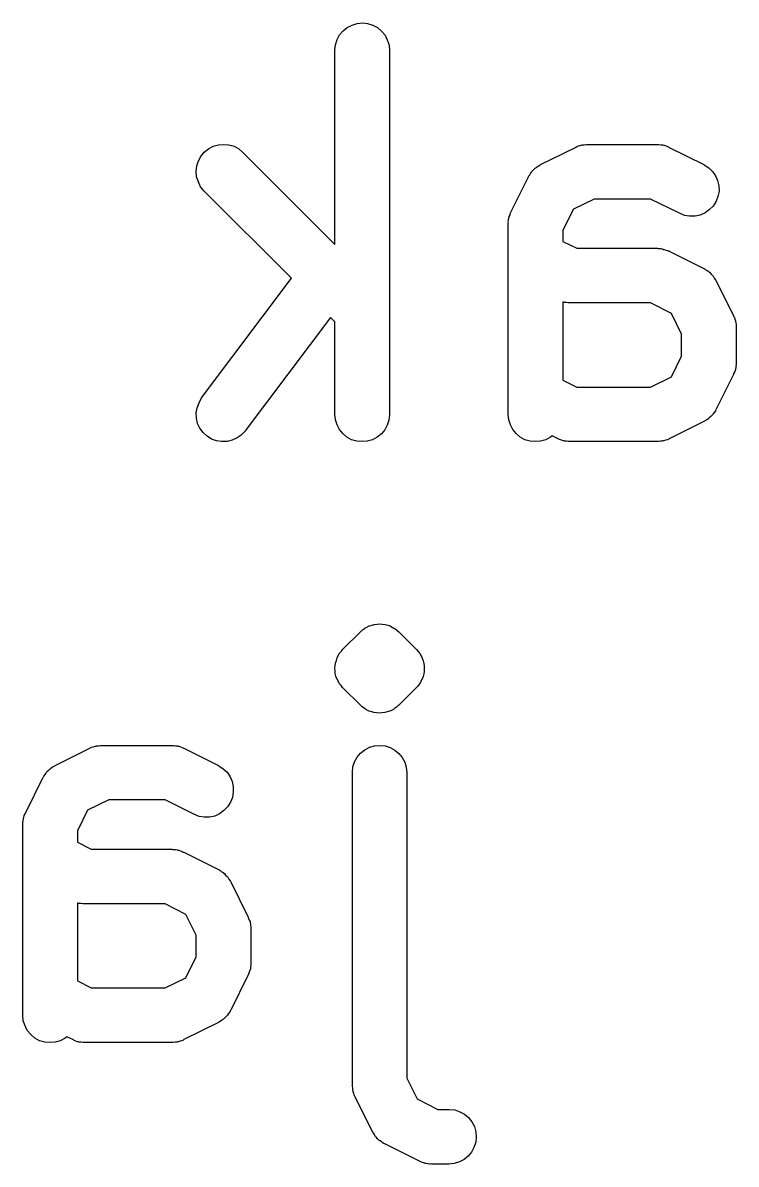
# Model space of a CAD drawing. Extents: x 131.5 to 184.4, y -145.8 to -137.7.
# Drawn here: x 147.796 to 149.755, y -145.801 to -142.667 of the extents above; entities that cross this region are included whole.
import ezdxf

# ---------------------------------------------------------------- set-up
doc = ezdxf.new("R2010")
doc.units = 0
doc.layers.add('BLACK', color=7, linetype='CONTINUOUS')

msp = doc.modelspace()

# ---------------------------------------------------------------- linework, layer by layer
at = {"layer": 'BLACK', "linetype": 'CONTINUOUS'}
for p, q in [((148.666, -142.7), (148.676, -142.689)), ((148.676, -142.689), (148.687, -142.68)), ((148.687, -142.68), (148.7, -142.673)), ((148.7, -142.673), (148.714, -142.669)), ((148.714, -142.669), (148.729, -142.667)), ((148.729, -142.667), (148.743, -142.669)), ((148.743, -142.669), (148.757, -142.673)), ((148.757, -142.673), (148.77, -142.68)), ((148.77, -142.68), (148.781, -142.69)), ((148.781, -142.69), (148.791, -142.701)), ((148.655, -142.727), (148.659, -142.713)), ((148.659, -142.713), (148.666, -142.7)), ((148.791, -142.701), (148.797, -142.714)), ((148.797, -142.714), (148.802, -142.728)), ((148.653, -142.741), (148.655, -142.727)), ((148.653, -142.742), (148.653, -142.741)), ((148.653, -143.276), (148.653, -142.742)), ((148.802, -142.728), (148.803, -142.742)), ((148.803, -142.742), (148.803, -143.742)), ((148.319, -143.006), (148.333, -143.002)), ((148.333, -143.002), (148.347, -143.001)), ((148.347, -143.001), (148.362, -143.002)), ((148.362, -143.002), (148.376, -143.006)), ((149.323, -143.005), (149.328, -143.003)), ((149.328, -143.003), (149.33, -143.003)), ((149.33, -143.003), (149.333, -143.002)), ((149.333, -143.002), (149.338, -143.002)), ((149.338, -143.002), (149.343, -143.001)), ((149.343, -143.001), (149.345, -143.001)), ((149.345, -143.001), (149.347, -143.001)), ((149.347, -143.001), (149.538, -143.001)), ((149.538, -143.001), (149.539, -143.001)), ((149.539, -143.001), (149.541, -143.001)), ((149.541, -143.001), (149.543, -143.001)), ((149.543, -143.001), (149.548, -143.002)), ((149.548, -143.002), (149.553, -143.002)), ((149.553, -143.002), (149.555, -143.003)), ((149.555, -143.003), (149.557, -143.003)), ((149.557, -143.003), (149.562, -143.005)), ((148.278, -143.046), (148.285, -143.034)), ((148.285, -143.034), (148.294, -143.022)), ((148.294, -143.022), (148.306, -143.013)), ((148.306, -143.013), (148.319, -143.006)), ((148.376, -143.006), (148.389, -143.013)), ((148.389, -143.013), (148.4, -143.023)), ((148.4, -143.023), (148.653, -143.276)), ((149.218, -143.056), (149.314, -143.009)), ((149.314, -143.009), (149.315, -143.008)), ((149.315, -143.008), (149.317, -143.007)), ((149.317, -143.007), (149.319, -143.006)), ((149.319, -143.006), (149.323, -143.005)), ((149.562, -143.005), (149.567, -143.007)), ((149.567, -143.007), (149.569, -143.008)), ((149.569, -143.008), (149.571, -143.009)), ((149.571, -143.009), (149.666, -143.056)), ((148.272, -143.075), (148.274, -143.06)), ((148.274, -143.06), (148.278, -143.046)), ((149.199, -143.07), (149.203, -143.066)), ((149.203, -143.066), (149.205, -143.065)), ((149.205, -143.065), (149.206, -143.064)), ((149.206, -143.064), (149.211, -143.061)), ((149.211, -143.061), (149.216, -143.058)), ((149.216, -143.058), (149.217, -143.057)), ((149.217, -143.057), (149.218, -143.056)), ((149.666, -143.056), (149.667, -143.057)), ((149.667, -143.057), (149.68, -143.065)), ((149.68, -143.065), (149.69, -143.075)), ((148.273, -143.09), (148.272, -143.075)), ((148.278, -143.104), (148.273, -143.09)), ((149.137, -143.185), (149.185, -143.09)), ((149.185, -143.089), (149.186, -143.087)), ((149.185, -143.09), (149.185, -143.089)), ((149.186, -143.087), (149.187, -143.086)), ((149.187, -143.086), (149.19, -143.081)), ((149.19, -143.081), (149.193, -143.077)), ((149.193, -143.077), (149.194, -143.075)), ((149.194, -143.075), (149.195, -143.074)), ((149.195, -143.074), (149.199, -143.07)), ((149.69, -143.075), (149.698, -143.087)), ((149.698, -143.087), (149.704, -143.1)), ((148.284, -143.117), (148.278, -143.104)), ((148.293, -143.128), (148.284, -143.117)), ((148.294, -143.129), (148.293, -143.128)), ((148.534, -143.368), (148.294, -143.129)), ((149.704, -143.1), (149.707, -143.115)), ((149.708, -143.129), (149.705, -143.144)), ((149.707, -143.115), (149.708, -143.129)), ((149.365, -143.151), (149.308, -143.179)), ((149.52, -143.151), (149.365, -143.151)), ((149.599, -143.19), (149.52, -143.151)), ((149.7, -143.157), (149.692, -143.17)), ((149.705, -143.144), (149.7, -143.157)), ((149.134, -143.194), (149.135, -143.189)), ((149.135, -143.189), (149.136, -143.187)), ((149.136, -143.187), (149.137, -143.185)), ((149.308, -143.179), (149.279, -143.236)), ((149.613, -143.196), (149.599, -143.19)), ((149.67, -143.189), (149.656, -143.195)), ((149.682, -143.18), (149.67, -143.189)), ((149.692, -143.17), (149.682, -143.18)), ((149.129, -143.213), (149.13, -143.208)), ((149.13, -143.215), (149.129, -143.213)), ((149.129, -143.218), (149.13, -143.215)), ((149.129, -143.219), (149.129, -143.218)), ((149.129, -143.742), (149.129, -143.219)), ((149.13, -143.208), (149.131, -143.203)), ((149.131, -143.203), (149.132, -143.201)), ((149.132, -143.199), (149.134, -143.194)), ((149.132, -143.201), (149.132, -143.199)), ((149.627, -143.198), (149.613, -143.196)), ((149.642, -143.198), (149.627, -143.198)), ((149.656, -143.195), (149.642, -143.198)), ((149.279, -143.236), (149.279, -143.267)), ((149.279, -143.267), (149.317, -143.286)), ((149.317, -143.286), (149.538, -143.286)), ((149.538, -143.286), (149.539, -143.286)), ((149.539, -143.286), (149.541, -143.287)), ((149.541, -143.287), (149.543, -143.287)), ((149.543, -143.287), (149.548, -143.287)), ((149.548, -143.287), (149.553, -143.288)), ((149.553, -143.288), (149.555, -143.289)), ((149.555, -143.289), (149.557, -143.289)), ((149.557, -143.289), (149.562, -143.291)), ((149.562, -143.291), (149.567, -143.292)), ((149.567, -143.292), (149.569, -143.294)), ((149.569, -143.294), (149.571, -143.294)), ((149.571, -143.294), (149.666, -143.342)), ((149.666, -143.342), (149.667, -143.342)), ((149.667, -143.342), (149.669, -143.343)), ((149.669, -143.343), (149.67, -143.344)), ((149.67, -143.344), (149.675, -143.347)), ((149.675, -143.347), (149.68, -143.35)), ((148.287, -143.697), (148.534, -143.368)), ((149.68, -143.35), (149.681, -143.352)), ((149.681, -143.352), (149.682, -143.352)), ((149.682, -143.352), (149.686, -143.357)), ((149.686, -143.357), (149.69, -143.361)), ((149.69, -143.361), (149.691, -143.362)), ((149.691, -143.362), (149.692, -143.363)), ((149.692, -143.363), (149.695, -143.368)), ((149.695, -143.368), (149.698, -143.373)), ((149.698, -143.373), (149.699, -143.374)), ((149.699, -143.374), (149.7, -143.376)), ((149.7, -143.376), (149.748, -143.471)), ((149.28, -143.434), (149.279, -143.434)), ((149.279, -143.434), (149.279, -143.648)), ((149.282, -143.434), (149.28, -143.434)), ((149.284, -143.435), (149.282, -143.434)), ((149.289, -143.435), (149.284, -143.435)), ((149.294, -143.436), (149.289, -143.435)), ((149.296, -143.436), (149.294, -143.436)), ((149.298, -143.436), (149.296, -143.436)), ((149.3, -143.436), (149.298, -143.436)), ((149.52, -143.436), (149.3, -143.436)), ((149.577, -143.465), (149.52, -143.436)), ((149.605, -143.522), (149.577, -143.465)), ((149.748, -143.471), (149.748, -143.472)), ((149.748, -143.472), (149.749, -143.474)), ((149.749, -143.474), (149.75, -143.476)), ((148.641, -143.476), (148.407, -143.787)), ((148.653, -143.488), (148.641, -143.476)), ((148.653, -143.742), (148.653, -143.488)), ((149.75, -143.476), (149.751, -143.481)), ((149.751, -143.481), (149.753, -143.485)), ((149.753, -143.485), (149.753, -143.488)), ((149.753, -143.488), (149.754, -143.49)), ((149.754, -143.49), (149.755, -143.495)), ((149.755, -143.495), (149.755, -143.5)), ((149.755, -143.5), (149.755, -143.502)), ((149.755, -143.502), (149.755, -143.504)), ((149.755, -143.504), (149.755, -143.6)), ((149.605, -143.582), (149.605, -143.522)), ((149.577, -143.639), (149.605, -143.582)), ((149.749, -143.629), (149.748, -143.631)), ((149.748, -143.631), (149.748, -143.633)), ((149.751, -143.624), (149.749, -143.629)), ((149.753, -143.619), (149.751, -143.624)), ((149.754, -143.615), (149.753, -143.617)), ((149.753, -143.617), (149.753, -143.619)), ((149.755, -143.605), (149.754, -143.61)), ((149.754, -143.61), (149.754, -143.615)), ((149.755, -143.6), (149.755, -143.601)), ((149.755, -143.601), (149.755, -143.603)), ((149.755, -143.603), (149.755, -143.605)), ((149.279, -143.648), (149.317, -143.667)), ((149.52, -143.667), (149.577, -143.639)), ((149.748, -143.633), (149.7, -143.728)), ((149.317, -143.667), (149.52, -143.667)), ((148.272, -143.738), (148.275, -143.724)), ((148.275, -143.724), (148.28, -143.71)), ((148.28, -143.71), (148.287, -143.697)), ((148.273, -143.753), (148.272, -143.738)), ((148.276, -143.767), (148.273, -143.753)), ((148.655, -143.757), (148.653, -143.742)), ((148.803, -143.743), (148.801, -143.758)), ((148.803, -143.742), (148.803, -143.743)), ((149.131, -143.757), (149.129, -143.742)), ((149.679, -143.754), (149.674, -143.757)), ((149.68, -143.753), (149.679, -143.754)), ((149.681, -143.752), (149.68, -143.753)), ((149.685, -143.748), (149.681, -143.752)), ((149.689, -143.744), (149.685, -143.748)), ((149.69, -143.743), (149.689, -143.744)), ((149.691, -143.742), (149.69, -143.743)), ((149.695, -143.737), (149.691, -143.742)), ((149.698, -143.732), (149.695, -143.737)), ((149.699, -143.731), (149.698, -143.732)), ((149.7, -143.728), (149.699, -143.729)), ((149.699, -143.729), (149.699, -143.731)), ((148.282, -143.78), (148.276, -143.767)), ((148.291, -143.792), (148.282, -143.78)), ((148.407, -143.787), (148.407, -143.788)), ((148.659, -143.771), (148.655, -143.757)), ((148.666, -143.784), (148.659, -143.771)), ((148.675, -143.795), (148.666, -143.784)), ((148.79, -143.785), (148.781, -143.796)), ((148.797, -143.772), (148.79, -143.785)), ((148.801, -143.758), (148.797, -143.772)), ((149.135, -143.771), (149.131, -143.757)), ((149.142, -143.784), (149.135, -143.771)), ((149.151, -143.795), (149.142, -143.784)), ((149.666, -143.762), (149.571, -143.809)), ((149.668, -143.761), (149.666, -143.762)), ((149.669, -143.76), (149.668, -143.761)), ((149.674, -143.757), (149.669, -143.76)), ((148.302, -143.802), (148.291, -143.792)), ((148.314, -143.81), (148.302, -143.802)), ((148.328, -143.815), (148.314, -143.81)), ((148.342, -143.817), (148.328, -143.815)), ((148.357, -143.817), (148.342, -143.817)), ((148.371, -143.813), (148.357, -143.817)), ((148.385, -143.807), (148.371, -143.813)), ((148.396, -143.799), (148.385, -143.807)), ((148.407, -143.788), (148.396, -143.799)), ((148.686, -143.805), (148.675, -143.795)), ((148.699, -143.812), (148.686, -143.805)), ((148.713, -143.816), (148.699, -143.812)), ((148.728, -143.817), (148.713, -143.816)), ((148.742, -143.816), (148.728, -143.817)), ((148.756, -143.812), (148.742, -143.816)), ((148.769, -143.805), (148.756, -143.812)), ((148.781, -143.796), (148.769, -143.805)), ((149.162, -143.805), (149.151, -143.795)), ((149.175, -143.812), (149.162, -143.805)), ((149.189, -143.816), (149.175, -143.812)), ((149.204, -143.817), (149.189, -143.816)), ((149.218, -143.816), (149.204, -143.817)), ((149.232, -143.812), (149.218, -143.816)), ((149.245, -143.805), (149.232, -143.812)), ((149.25, -143.801), (149.245, -143.805)), ((149.266, -143.809), (149.25, -143.801)), ((149.268, -143.81), (149.266, -143.809)), ((149.27, -143.811), (149.268, -143.81)), ((149.275, -143.813), (149.27, -143.811)), ((149.28, -143.815), (149.275, -143.813)), ((149.282, -143.815), (149.28, -143.815)), ((149.284, -143.816), (149.282, -143.815)), ((149.289, -143.816), (149.284, -143.816)), ((149.294, -143.817), (149.289, -143.816)), ((149.296, -143.817), (149.294, -143.817)), ((149.298, -143.817), (149.296, -143.817)), ((149.3, -143.817), (149.298, -143.817)), ((149.538, -143.817), (149.3, -143.817)), ((149.54, -143.817), (149.538, -143.817)), ((149.542, -143.817), (149.54, -143.817)), ((149.547, -143.816), (149.542, -143.817)), ((149.552, -143.816), (149.547, -143.816)), ((149.554, -143.815), (149.552, -143.816)), ((149.556, -143.815), (149.554, -143.815)), ((149.561, -143.813), (149.556, -143.815)), ((149.566, -143.812), (149.561, -143.813)), ((149.568, -143.811), (149.566, -143.812)), ((149.57, -143.81), (149.568, -143.811)), ((149.571, -143.809), (149.57, -143.81)), ((148.755, -144.321), (148.761, -144.319)), ((148.761, -144.319), (148.762, -144.319)), ((148.762, -144.319), (148.769, -144.318)), ((148.762, -144.319), (148.762, -144.319)), ((148.762, -144.319), (148.762, -144.319)), ((148.762, -144.319), (148.762, -144.319)), ((148.769, -144.318), (148.776, -144.317)), ((148.776, -144.317), (148.776, -144.317)), ((148.776, -144.317), (148.776, -144.317)), ((148.776, -144.317), (148.776, -144.317)), ((148.776, -144.317), (148.783, -144.318)), ((148.776, -144.317), (148.776, -144.317)), ((148.783, -144.318), (148.791, -144.319)), ((148.791, -144.319), (148.791, -144.319)), ((148.791, -144.319), (148.791, -144.319)), ((148.791, -144.319), (148.791, -144.319)), ((148.791, -144.319), (148.791, -144.319)), ((148.791, -144.319), (148.798, -144.321)), ((148.675, -144.387), (148.723, -144.339)), ((148.723, -144.339), (148.729, -144.334)), ((148.723, -144.339), (148.723, -144.339)), ((148.723, -144.339), (148.723, -144.339)), ((148.723, -144.339), (148.723, -144.339)), ((148.723, -144.339), (148.723, -144.339)), ((148.723, -144.339), (148.723, -144.339)), ((148.723, -144.339), (148.723, -144.339)), ((148.723, -144.339), (148.723, -144.339)), ((148.729, -144.334), (148.734, -144.33)), ((148.734, -144.33), (148.735, -144.33)), ((148.735, -144.329), (148.741, -144.326)), ((148.735, -144.33), (148.735, -144.329)), ((148.735, -144.33), (148.735, -144.33)), ((148.735, -144.33), (148.735, -144.33)), ((148.741, -144.326), (148.747, -144.323)), ((148.747, -144.323), (148.748, -144.323)), ((148.748, -144.323), (148.755, -144.321)), ((148.748, -144.323), (148.748, -144.323)), ((148.748, -144.323), (148.748, -144.323)), ((148.748, -144.323), (148.748, -144.323)), ((148.798, -144.321), (148.805, -144.323)), ((148.805, -144.323), (148.805, -144.323)), ((148.805, -144.323), (148.805, -144.323)), ((148.805, -144.323), (148.805, -144.323)), ((148.805, -144.323), (148.805, -144.323)), ((148.805, -144.323), (148.811, -144.327)), ((148.811, -144.327), (148.817, -144.33)), ((148.817, -144.33), (148.818, -144.33)), ((148.818, -144.33), (148.818, -144.33)), ((148.818, -144.33), (148.818, -144.33)), ((148.818, -144.33), (148.818, -144.33)), ((148.818, -144.33), (148.823, -144.335)), ((148.823, -144.335), (148.829, -144.339)), ((148.829, -144.339), (148.876, -144.387)), ((148.657, -144.418), (148.659, -144.411)), ((148.659, -144.411), (148.662, -144.404)), ((148.659, -144.411), (148.659, -144.411)), ((148.659, -144.411), (148.659, -144.411)), ((148.662, -144.404), (148.666, -144.398)), ((148.666, -144.398), (148.671, -144.392)), ((148.666, -144.398), (148.666, -144.398)), ((148.666, -144.398), (148.666, -144.398)), ((148.671, -144.392), (148.675, -144.387)), ((148.876, -144.387), (148.877, -144.387)), ((148.877, -144.387), (148.877, -144.387)), ((148.877, -144.387), (148.877, -144.387)), ((148.877, -144.387), (148.877, -144.388)), ((148.877, -144.388), (148.882, -144.393)), ((148.882, -144.393), (148.886, -144.399)), ((148.886, -144.399), (148.886, -144.399)), ((148.886, -144.399), (148.886, -144.399)), ((148.886, -144.399), (148.89, -144.405)), ((148.89, -144.405), (148.893, -144.412)), ((148.893, -144.412), (148.893, -144.412)), ((148.893, -144.412), (148.893, -144.412)), ((148.893, -144.412), (148.895, -144.419)), ((148.653, -144.439), (148.654, -144.432)), ((148.653, -144.44), (148.653, -144.439)), ((148.653, -144.439), (148.653, -144.439)), ((148.654, -144.447), (148.653, -144.44)), ((148.654, -144.432), (148.655, -144.425)), ((148.655, -144.425), (148.657, -144.418)), ((148.655, -144.425), (148.655, -144.425)), ((148.655, -144.425), (148.655, -144.425)), ((148.895, -144.419), (148.897, -144.426)), ((148.897, -144.426), (148.897, -144.426)), ((148.897, -144.426), (148.897, -144.426)), ((148.897, -144.426), (148.898, -144.433)), ((148.898, -144.433), (148.898, -144.44)), ((148.898, -144.44), (148.898, -144.441)), ((148.898, -144.441), (148.898, -144.441)), ((148.898, -144.441), (148.898, -144.448)), ((148.654, -144.454), (148.654, -144.447)), ((148.656, -144.461), (148.654, -144.454)), ((148.654, -144.454), (148.654, -144.454)), ((148.654, -144.454), (148.654, -144.454)), ((148.658, -144.468), (148.656, -144.461)), ((148.659, -144.468), (148.658, -144.468)), ((148.662, -144.475), (148.659, -144.468)), ((148.659, -144.468), (148.659, -144.468)), ((148.665, -144.481), (148.662, -144.475)), ((148.889, -144.476), (148.886, -144.482)), ((148.892, -144.469), (148.889, -144.476)), ((148.893, -144.469), (148.892, -144.469)), ((148.892, -144.469), (148.892, -144.469)), ((148.895, -144.462), (148.893, -144.469)), ((148.897, -144.455), (148.895, -144.462)), ((148.898, -144.448), (148.897, -144.455)), ((148.897, -144.455), (148.897, -144.455)), ((148.897, -144.455), (148.897, -144.455)), ((148.67, -144.487), (148.665, -144.481)), ((148.665, -144.481), (148.665, -144.481)), ((148.665, -144.481), (148.665, -144.481)), ((148.674, -144.492), (148.67, -144.487)), ((148.675, -144.493), (148.674, -144.492)), ((148.723, -144.541), (148.675, -144.493)), ((148.675, -144.493), (148.675, -144.493)), ((148.675, -144.493), (148.675, -144.493)), ((148.675, -144.493), (148.675, -144.493)), ((148.876, -144.493), (148.829, -144.541)), ((148.881, -144.488), (148.876, -144.493)), ((148.885, -144.482), (148.881, -144.488)), ((148.886, -144.482), (148.885, -144.482)), ((148.885, -144.482), (148.885, -144.482)), ((148.728, -144.545), (148.723, -144.541)), ((148.734, -144.55), (148.728, -144.545)), ((148.74, -144.553), (148.734, -144.55)), ((148.734, -144.55), (148.734, -144.55)), ((148.734, -144.55), (148.734, -144.55)), ((148.734, -144.55), (148.734, -144.55)), ((148.734, -144.55), (148.734, -144.55)), ((148.746, -144.557), (148.74, -144.553)), ((148.747, -144.557), (148.746, -144.557)), ((148.754, -144.559), (148.747, -144.557)), ((148.747, -144.557), (148.747, -144.557)), ((148.747, -144.557), (148.747, -144.557)), ((148.747, -144.557), (148.747, -144.557)), ((148.76, -144.561), (148.754, -144.559)), ((148.761, -144.561), (148.76, -144.561)), ((148.768, -144.562), (148.761, -144.561)), ((148.761, -144.561), (148.761, -144.561)), ((148.761, -144.561), (148.761, -144.561)), ((148.761, -144.561), (148.761, -144.561)), ((148.775, -144.563), (148.768, -144.562)), ((148.782, -144.562), (148.775, -144.563)), ((148.775, -144.563), (148.775, -144.563)), ((148.775, -144.563), (148.775, -144.563)), ((148.775, -144.563), (148.775, -144.563)), ((148.775, -144.563), (148.775, -144.563)), ((148.79, -144.561), (148.782, -144.562)), ((148.797, -144.559), (148.79, -144.561)), ((148.79, -144.561), (148.79, -144.561)), ((148.79, -144.561), (148.79, -144.561)), ((148.79, -144.561), (148.79, -144.561)), ((148.79, -144.561), (148.79, -144.561)), ((148.804, -144.557), (148.797, -144.559)), ((148.81, -144.554), (148.804, -144.557)), ((148.804, -144.557), (148.804, -144.557)), ((148.804, -144.557), (148.804, -144.557)), ((148.804, -144.557), (148.804, -144.557)), ((148.804, -144.557), (148.804, -144.557)), ((148.817, -144.551), (148.81, -144.554)), ((148.822, -144.546), (148.817, -144.55)), ((148.817, -144.55), (148.817, -144.55)), ((148.817, -144.55), (148.817, -144.55)), ((148.817, -144.55), (148.817, -144.55)), ((148.817, -144.55), (148.817, -144.551)), ((148.828, -144.541), (148.822, -144.546)), ((148.829, -144.541), (148.828, -144.541)), ((148.828, -144.541), (148.828, -144.541)), ((148.828, -144.541), (148.828, -144.541)), ((148.828, -144.541), (148.828, -144.541)), ((148.828, -144.541), (148.828, -144.541)), ((148.828, -144.541), (148.828, -144.541)), ((148.828, -144.541), (148.828, -144.541)), ((147.885, -144.706), (147.98, -144.659)), ((147.98, -144.659), (147.981, -144.658)), ((147.981, -144.658), (147.983, -144.657)), ((147.983, -144.657), (147.985, -144.656)), ((147.985, -144.656), (147.99, -144.655)), ((147.99, -144.655), (147.995, -144.653)), ((147.995, -144.653), (147.997, -144.653)), ((147.997, -144.653), (147.999, -144.652)), ((147.999, -144.652), (148.004, -144.652)), ((148.004, -144.652), (148.009, -144.651)), ((148.009, -144.651), (148.012, -144.651)), ((148.012, -144.651), (148.014, -144.651)), ((148.014, -144.651), (148.204, -144.651)), ((148.204, -144.651), (148.205, -144.651)), ((148.205, -144.651), (148.208, -144.651)), ((148.208, -144.651), (148.21, -144.651)), ((148.21, -144.651), (148.215, -144.652)), ((148.215, -144.652), (148.22, -144.652)), ((148.22, -144.652), (148.222, -144.653)), ((148.222, -144.653), (148.224, -144.653)), ((148.224, -144.653), (148.229, -144.655)), ((148.229, -144.655), (148.234, -144.657)), ((148.234, -144.657), (148.236, -144.658)), ((148.236, -144.658), (148.238, -144.659)), ((148.238, -144.659), (148.333, -144.706)), ((148.723, -144.672), (148.735, -144.663)), ((148.735, -144.663), (148.748, -144.656)), ((148.748, -144.656), (148.762, -144.652)), ((148.762, -144.652), (148.776, -144.651)), ((148.776, -144.651), (148.791, -144.652)), ((148.791, -144.652), (148.805, -144.657)), ((148.805, -144.657), (148.818, -144.664)), ((148.818, -144.664), (148.829, -144.673)), ((148.702, -144.71), (148.707, -144.696)), ((148.707, -144.696), (148.714, -144.683)), ((148.714, -144.683), (148.723, -144.672)), ((148.829, -144.673), (148.838, -144.684)), ((148.838, -144.684), (148.845, -144.697)), ((147.857, -144.731), (147.86, -144.727)), ((147.86, -144.727), (147.861, -144.725)), ((147.861, -144.725), (147.862, -144.724)), ((147.862, -144.724), (147.866, -144.72)), ((147.866, -144.72), (147.87, -144.716)), ((147.87, -144.716), (147.871, -144.715)), ((147.871, -144.715), (147.873, -144.714)), ((147.873, -144.714), (147.877, -144.711)), ((147.877, -144.711), (147.882, -144.708)), ((147.882, -144.708), (147.884, -144.707)), ((147.884, -144.707), (147.885, -144.706)), ((148.333, -144.706), (148.334, -144.707)), ((148.334, -144.707), (148.346, -144.715)), ((148.346, -144.715), (148.357, -144.725)), ((148.357, -144.725), (148.365, -144.737)), ((148.701, -144.725), (148.702, -144.71)), ((148.701, -144.726), (148.701, -144.725)), ((148.701, -145.583), (148.701, -144.726)), ((148.845, -144.697), (148.849, -144.711)), ((148.849, -144.711), (148.851, -144.726)), ((148.851, -144.726), (148.851, -145.565)), ((147.804, -144.835), (147.851, -144.74)), ((147.851, -144.74), (147.852, -144.739)), ((147.852, -144.739), (147.853, -144.737)), ((147.853, -144.737), (147.854, -144.736)), ((147.854, -144.736), (147.857, -144.731)), ((148.365, -144.737), (148.371, -144.75)), ((148.371, -144.75), (148.374, -144.765)), ((148.374, -144.779), (148.372, -144.794)), ((148.374, -144.765), (148.374, -144.779)), ((148.032, -144.801), (147.974, -144.829)), ((148.187, -144.801), (148.032, -144.801)), ((148.266, -144.84), (148.187, -144.801)), ((148.358, -144.82), (148.348, -144.83)), ((148.366, -144.807), (148.358, -144.82)), ((148.372, -144.794), (148.366, -144.807)), ((147.797, -144.858), (147.798, -144.853)), ((147.798, -144.851), (147.799, -144.849)), ((147.798, -144.853), (147.798, -144.851)), ((147.799, -144.849), (147.8, -144.844)), ((147.8, -144.844), (147.802, -144.839)), ((147.802, -144.839), (147.803, -144.837)), ((147.803, -144.837), (147.804, -144.835)), ((147.974, -144.829), (147.946, -144.886)), ((148.28, -144.846), (148.266, -144.84)), ((148.294, -144.848), (148.28, -144.846)), ((148.309, -144.848), (148.294, -144.848)), ((148.323, -144.845), (148.309, -144.848)), ((148.336, -144.839), (148.323, -144.845)), ((148.348, -144.83), (148.336, -144.839)), ((147.796, -144.863), (147.797, -144.858)), ((147.796, -144.865), (147.796, -144.863)), ((147.796, -144.868), (147.796, -144.865)), ((147.796, -144.869), (147.796, -144.868)), ((147.796, -145.392), (147.796, -144.869)), ((147.946, -144.886), (147.946, -144.917)), ((147.946, -144.917), (147.984, -144.936)), ((147.984, -144.936), (148.204, -144.936)), ((148.204, -144.936), (148.205, -144.936)), ((148.205, -144.936), (148.208, -144.937)), ((148.208, -144.937), (148.21, -144.937)), ((148.21, -144.937), (148.215, -144.937)), ((148.215, -144.937), (148.22, -144.938)), ((148.22, -144.938), (148.222, -144.939)), ((148.222, -144.939), (148.224, -144.939)), ((148.224, -144.939), (148.229, -144.941)), ((148.229, -144.941), (148.234, -144.942)), ((148.234, -144.942), (148.236, -144.944)), ((148.236, -144.944), (148.238, -144.944)), ((148.238, -144.944), (148.333, -144.992)), ((148.333, -144.992), (148.334, -144.992)), ((148.334, -144.992), (148.335, -144.993)), ((148.335, -144.993), (148.337, -144.994)), ((148.337, -144.994), (148.341, -144.997)), ((148.341, -144.997), (148.346, -145)), ((148.346, -145), (148.347, -145.002)), ((148.347, -145.002), (148.349, -145.002)), ((148.349, -145.002), (148.353, -145.007)), ((148.353, -145.007), (148.357, -145.011)), ((148.357, -145.011), (148.358, -145.012)), ((148.358, -145.012), (148.359, -145.013)), ((148.359, -145.013), (148.362, -145.018)), ((148.362, -145.018), (148.365, -145.023)), ((148.365, -145.023), (148.366, -145.024)), ((148.366, -145.024), (148.367, -145.026)), ((148.367, -145.026), (148.414, -145.121)), ((147.948, -145.084), (147.946, -145.084)), ((147.946, -145.084), (147.946, -145.084)), ((147.946, -145.084), (147.946, -145.298)), ((147.951, -145.085), (147.948, -145.084)), ((147.956, -145.085), (147.951, -145.085)), ((147.961, -145.086), (147.956, -145.085)), ((147.963, -145.086), (147.961, -145.086)), ((147.965, -145.086), (147.963, -145.086)), ((147.966, -145.086), (147.965, -145.086)), ((148.187, -145.086), (147.966, -145.086)), ((148.244, -145.115), (148.187, -145.086)), ((148.272, -145.172), (148.244, -145.115)), ((148.414, -145.121), (148.415, -145.122)), ((148.415, -145.122), (148.415, -145.124)), ((148.415, -145.124), (148.416, -145.126)), ((148.416, -145.126), (148.418, -145.131)), ((148.418, -145.131), (148.42, -145.135)), ((148.42, -145.135), (148.42, -145.138)), ((148.42, -145.138), (148.421, -145.14)), ((148.421, -145.14), (148.421, -145.145)), ((148.421, -145.145), (148.422, -145.15)), ((148.422, -145.15), (148.422, -145.152)), ((148.422, -145.152), (148.422, -145.154)), ((148.422, -145.154), (148.422, -145.25)), ((148.272, -145.232), (148.272, -145.172)), ((148.244, -145.289), (148.272, -145.232)), ((148.422, -145.255), (148.421, -145.26)), ((148.421, -145.26), (148.421, -145.265)), ((148.422, -145.25), (148.422, -145.251)), ((148.422, -145.251), (148.422, -145.253)), ((148.422, -145.253), (148.422, -145.255)), ((148.187, -145.317), (148.244, -145.289)), ((148.414, -145.283), (148.367, -145.378)), ((148.415, -145.281), (148.414, -145.283)), ((148.416, -145.279), (148.415, -145.281)), ((148.418, -145.274), (148.416, -145.279)), ((148.419, -145.269), (148.418, -145.274)), ((148.42, -145.267), (148.419, -145.269)), ((148.421, -145.265), (148.42, -145.267)), ((147.946, -145.298), (147.984, -145.317)), ((147.984, -145.317), (148.187, -145.317)), ((148.365, -145.382), (148.361, -145.387)), ((148.366, -145.379), (148.365, -145.381)), ((148.365, -145.381), (148.365, -145.382)), ((148.367, -145.378), (148.366, -145.379)), ((147.797, -145.407), (147.796, -145.392)), ((147.802, -145.421), (147.797, -145.407)), ((148.333, -145.412), (148.238, -145.459)), ((148.334, -145.411), (148.333, -145.412)), ((148.336, -145.41), (148.334, -145.411)), ((148.341, -145.407), (148.336, -145.41)), ((148.345, -145.404), (148.341, -145.407)), ((148.347, -145.403), (148.345, -145.404)), ((148.348, -145.402), (148.347, -145.403)), ((148.352, -145.398), (148.348, -145.402)), ((148.356, -145.394), (148.352, -145.398)), ((148.357, -145.393), (148.356, -145.394)), ((148.358, -145.392), (148.357, -145.393)), ((148.361, -145.387), (148.358, -145.392)), ((147.808, -145.434), (147.802, -145.421)), ((147.818, -145.445), (147.808, -145.434)), ((147.829, -145.455), (147.818, -145.445)), ((147.842, -145.462), (147.829, -145.455)), ((147.856, -145.466), (147.842, -145.462)), ((147.87, -145.467), (147.856, -145.466)), ((147.885, -145.466), (147.87, -145.467)), ((147.899, -145.462), (147.885, -145.466)), ((147.912, -145.455), (147.899, -145.462)), ((147.917, -145.451), (147.912, -145.455)), ((147.933, -145.459), (147.917, -145.451)), ((147.935, -145.46), (147.933, -145.459)), ((147.937, -145.461), (147.935, -145.46)), ((147.942, -145.463), (147.937, -145.461)), ((147.946, -145.465), (147.942, -145.463)), ((147.948, -145.465), (147.946, -145.465)), ((147.951, -145.466), (147.948, -145.465)), ((147.956, -145.466), (147.951, -145.466)), ((147.961, -145.467), (147.956, -145.466)), ((147.963, -145.467), (147.961, -145.467)), ((147.965, -145.467), (147.963, -145.467)), ((147.966, -145.467), (147.965, -145.467)), ((148.204, -145.467), (147.966, -145.467)), ((148.206, -145.467), (148.204, -145.467)), ((148.209, -145.467), (148.206, -145.467)), ((148.214, -145.466), (148.209, -145.467)), ((148.219, -145.466), (148.214, -145.466)), ((148.221, -145.465), (148.219, -145.466)), ((148.223, -145.465), (148.221, -145.465)), ((148.228, -145.463), (148.223, -145.465)), ((148.233, -145.462), (148.228, -145.463)), ((148.235, -145.461), (148.233, -145.462)), ((148.237, -145.46), (148.235, -145.461)), ((148.238, -145.459), (148.237, -145.46)), ((148.851, -145.565), (148.879, -145.622)), ((148.701, -145.585), (148.701, -145.583)), ((148.701, -145.587), (148.701, -145.585)), ((148.702, -145.592), (148.701, -145.587)), ((148.702, -145.597), (148.702, -145.592)), ((148.703, -145.6), (148.702, -145.597)), ((148.703, -145.602), (148.703, -145.6)), ((148.705, -145.607), (148.703, -145.602)), ((148.706, -145.611), (148.705, -145.607)), ((148.707, -145.613), (148.706, -145.611)), ((148.708, -145.615), (148.707, -145.613)), ((148.709, -145.616), (148.708, -145.615)), ((148.756, -145.712), (148.709, -145.616)), ((148.879, -145.622), (148.936, -145.651)), ((148.936, -145.651), (148.966, -145.651)), ((148.966, -145.651), (148.967, -145.651)), ((148.967, -145.651), (148.982, -145.652)), ((148.982, -145.652), (148.996, -145.657)), ((148.996, -145.657), (149.009, -145.664)), ((149.009, -145.664), (149.02, -145.673)), ((149.02, -145.673), (149.029, -145.685)), ((149.029, -145.685), (149.036, -145.698)), ((149.036, -145.698), (149.04, -145.712)), ((148.757, -145.713), (148.756, -145.712)), ((148.758, -145.714), (148.757, -145.713)), ((148.761, -145.719), (148.758, -145.714)), ((148.764, -145.724), (148.761, -145.719)), ((148.765, -145.725), (148.764, -145.724)), ((148.766, -145.727), (148.765, -145.725)), ((148.77, -145.731), (148.766, -145.727)), ((149.04, -145.712), (149.041, -145.726)), ((149.041, -145.726), (149.04, -145.741)), ((148.774, -145.735), (148.77, -145.731)), ((148.775, -145.736), (148.774, -145.735)), ((148.777, -145.737), (148.775, -145.736)), ((148.781, -145.74), (148.777, -145.737)), ((148.786, -145.743), (148.781, -145.74)), ((148.787, -145.744), (148.786, -145.743)), ((148.789, -145.745), (148.787, -145.744)), ((148.79, -145.745), (148.789, -145.745)), ((148.885, -145.793), (148.79, -145.745)), ((149.035, -145.755), (149.028, -145.768)), ((149.04, -145.741), (149.035, -145.755)), ((148.887, -145.794), (148.885, -145.793)), ((149.008, -145.788), (148.995, -145.795)), ((149.019, -145.779), (149.008, -145.788)), ((149.028, -145.768), (149.019, -145.779)), ((148.889, -145.795), (148.887, -145.794)), ((148.894, -145.796), (148.889, -145.795)), ((148.899, -145.798), (148.894, -145.796)), ((148.901, -145.798), (148.899, -145.798)), ((148.903, -145.799), (148.901, -145.798)), ((148.908, -145.8), (148.903, -145.799)), ((148.913, -145.801), (148.908, -145.8)), ((148.915, -145.8), (148.913, -145.801)), ((148.918, -145.801), (148.915, -145.8)), ((148.919, -145.801), (148.918, -145.801)), ((148.966, -145.801), (148.919, -145.801)), ((148.981, -145.799), (148.966, -145.801)), ((148.995, -145.795), (148.981, -145.799))]:
    msp.add_line(p, q, dxfattribs=at)

doc.saveas('drawing.dxf')
